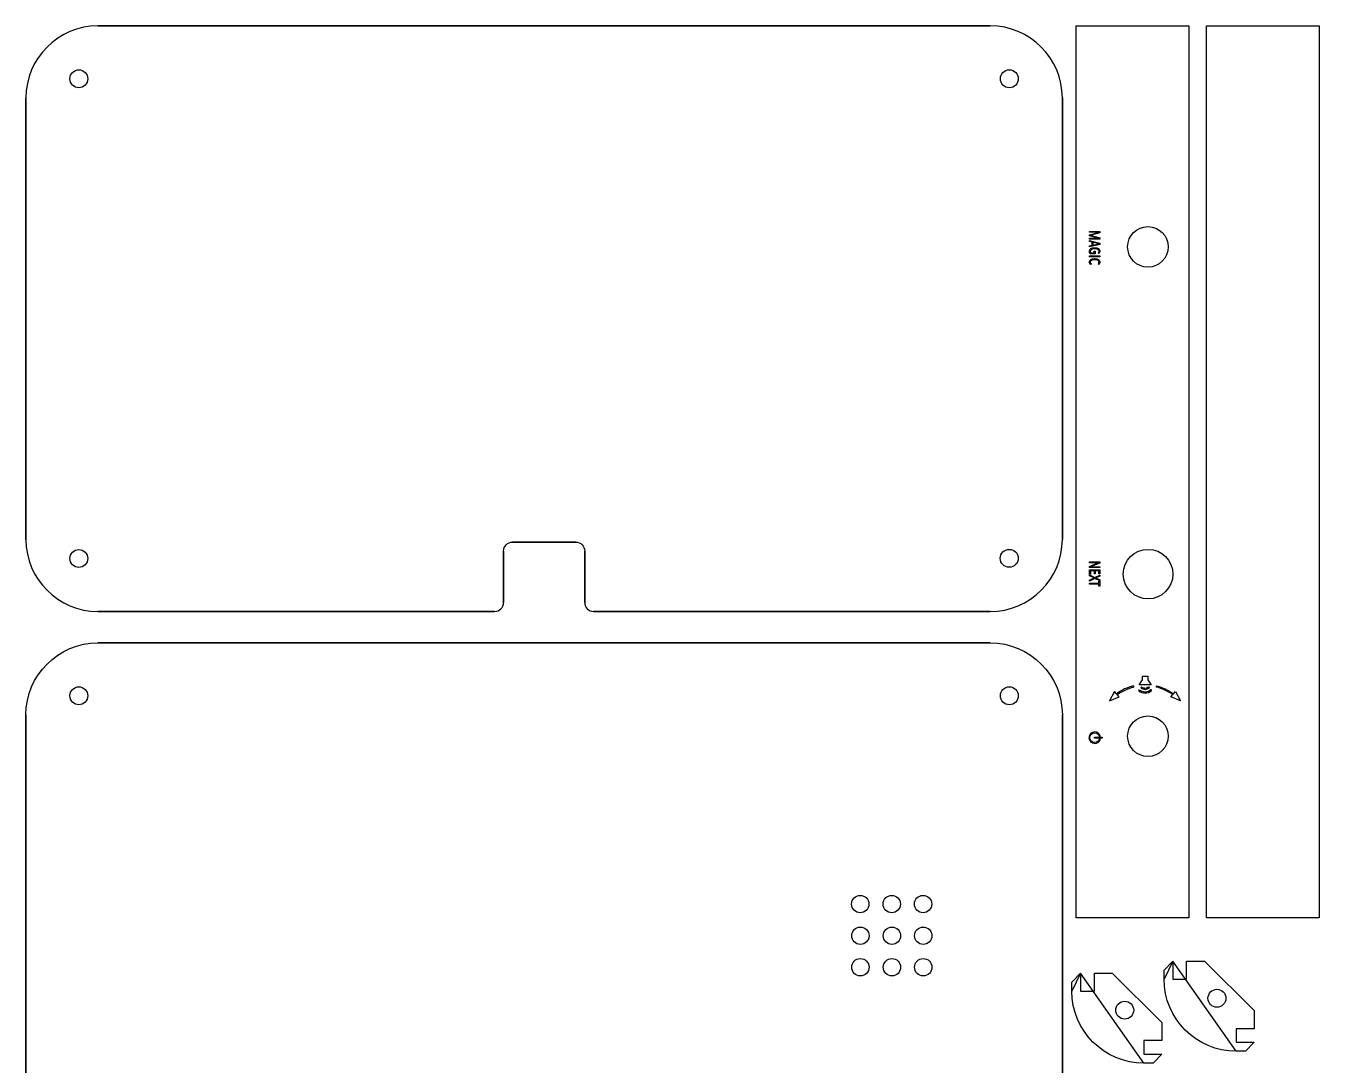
# Model space of a CAD drawing. Extents: x 4 to 294, y 6 to 446.
# Drawn here: x 7 to 294, y 215.7 to 446.4 of the extents above; entities that cross this region are included whole.
import ezdxf

# ---------------------------------------------------------------- set-up
doc = ezdxf.new("R2010")
doc.units = 0
doc.layers.add('3mm_Single_Case_-_0.25pt_cut_lines', color=7, linetype='CONTINUOUS')

msp = doc.modelspace()

# ---------------------------------------------------------------- linework, layer by layer
at = {"layer": '3mm_Single_Case_-_0.25pt_cut_lines', "color": 1}
for points in [[(220.976331, 446.386373), (22.964987, 446.386373)], [(220.976331, 446.386373), (220.976331, 446.386373)], [(265.040886, 248.402828), (240.029294, 248.402828), (240.029294, 446.38595), (265.040886, 446.38595), (265.040886, 248.402828), (265.040886, 248.402828)], [(293.957728, 248.371783), (268.945783, 248.371783), (268.945783, 446.38595), (293.957728, 446.38595), (293.957728, 248.371783), (293.957728, 248.371783)], [(18.72107, 432.648501), (18.72107, 432.648501)], [(225.208959, 432.648501), (225.208959, 432.648501)], [(6.965103, 430.386137), (6.965103, 332.387293)], [(236.976214, 332.387293), (236.976214, 430.386137)], [(260.463524, 397.324968), (260.463524, 397.324968)], [(114.960612, 331.781573), (128.980706, 331.781573)], [(112.970592, 318.377076), (112.970592, 329.791554)], [(130.970726, 329.791554), (130.970726, 318.377076)], [(18.72107, 326.156532), (18.72107, 326.156532)], [(225.189909, 326.197807), (225.189909, 326.197807)], [(261.500867, 324.677546), (261.500867, 324.677546)], [(22.964987, 316.387409), (110.980573, 316.387409)], [(132.960745, 316.387409), (220.976331, 316.387409)], [(22.965022, 309.425164), (220.976366, 309.425164)], [(20.710842, 297.677417), (20.710842, 297.677417)], [(227.198872, 297.677417), (227.198872, 297.677417)], [(6.965139, 195.426083), (6.965139, 293.42528)], [(236.97625, 293.42528), (236.97625, 195.426083)], [(260.463524, 288.701127), (260.463524, 288.701127)], [(259.537659, 234.756611), (259.537659, 236.765327), (261.51392, 238.758522), (261.51392, 238.758522)], [(261.51392, 238.758522), (261.513567, 234.77178), (264.547809, 234.77178), (264.547809, 238.758522), (268.533492, 238.758522), (279.540864, 227.787133), (279.540864, 223.765466), (275.519198, 223.765466), (275.519198, 220.766855), (279.540864, 220.766855), (277.61505, 218.756375), (275.537542, 218.756375)], [(239.061367, 232.118983), (239.061367, 234.1277), (241.037629, 236.120894), (241.037629, 236.120894)], [(241.037629, 236.120894), (241.037276, 232.134152), (244.071517, 232.134152), (244.071517, 236.120894), (248.057201, 236.120894), (259.064573, 225.149505), (259.064573, 221.127839), (255.042906, 221.127839), (255.042906, 218.129227), (259.064573, 218.129227), (257.138759, 216.118747), (255.061251, 216.118747)], [(271.285652, 232.514708), (271.285652, 232.514708)], [(250.809361, 229.87708), (250.809361, 229.87708)], [(269.292458, 230.521161), (269.292458, 230.521161)], [(273.278847, 230.521161), (273.278847, 230.521161)], [(248.816167, 227.883533), (248.816167, 227.883533)], [(252.802556, 227.883533), (252.802556, 227.883533)], [(271.285652, 228.527966), (271.285652, 228.527966)], [(271.285652, 228.527966), (271.285652, 228.527966)], [(250.809361, 225.890339), (250.809361, 225.890339)], [(250.809361, 225.890339), (250.809361, 225.890339)]]:
    msp.add_lwpolyline(points, close=True, dxfattribs=at)
at = {"layer": '3mm_Single_Case_-_0.25pt_cut_lines', "color": 7}
for points in [[(243.013442, 399.231485), (244.966067, 399.231485), (244.966067, 399.240304), (243.013442, 399.791696), (243.013442, 399.997718), (244.966067, 400.545582), (244.966067, 400.555107), (243.013442, 400.555107), (243.013442, 400.764657), (245.261342, 400.764657), (245.261342, 400.434457), (243.362692, 399.897882), (243.362692, 399.885535), (245.261342, 399.354957), (245.261342, 399.01241), (243.013442, 399.01241), (243.013442, 399.231485), (243.013442, 399.231485), (244.966067, 399.231485), (244.966067, 399.240304), (243.013442, 399.791696), (243.013442, 399.997718), (244.966067, 400.545582), (244.966067, 400.555107), (243.013442, 400.555107), (243.013442, 400.764657), (245.261342, 400.764657), (245.261342, 400.434457), (243.362692, 399.897882), (243.362692, 399.885535), (245.261342, 399.354957), (245.261342, 399.01241), (243.013442, 399.01241), (243.013442, 399.231485), (243.013442, 399.231485)], [(243.013336, 397.535753), (243.575311, 397.672278), (243.575311, 398.364781), (243.013336, 398.507303), (243.013336, 398.732728), (245.261236, 398.161581), (245.261236, 397.859603), (243.013336, 397.304331), (243.013336, 397.535753), (243.013336, 397.535753)], [(243.013336, 397.535753), (243.575311, 397.672278), (243.575311, 398.364781), (243.013336, 398.507303), (243.013336, 398.732728), (245.261236, 398.161581), (245.261236, 397.859603), (243.013336, 397.304331), (243.013336, 397.535753), (243.013336, 397.535753)], [(245.061564, 398.009181), (245.061564, 398.021528), (243.753464, 398.333031), (243.753464, 397.704028), (245.061564, 398.009181), (245.061564, 398.009181)], [(245.061564, 398.009181), (245.061564, 398.021528), (243.753464, 398.333031), (243.753464, 397.704028), (245.061564, 398.009181), (245.061564, 398.009181)], [(243.013442, 395.345356), (245.261342, 395.345356), (245.261342, 395.122753), (243.013442, 395.122753), (243.013442, 395.345356), (243.013442, 395.345356), (245.261342, 395.345356), (245.261342, 395.122753), (243.013442, 395.122753), (243.013442, 395.345356), (243.013442, 395.345356)], [(243.013442, 326.393916), (244.883517, 327.176024), (244.883517, 327.185549), (243.013442, 327.185549), (243.013442, 327.395099), (245.260989, 327.395099), (245.260989, 327.118874), (243.390914, 326.340999), (243.390914, 326.331121), (245.260989, 326.331121), (245.260989, 326.127921), (243.013442, 326.127921), (243.013442, 326.393916), (243.013442, 326.393916), (244.883517, 327.176024), (244.883517, 327.185549), (243.013442, 327.185549), (243.013442, 327.395099), (245.260989, 327.395099), (245.260989, 327.118874), (243.390914, 326.340999), (243.390914, 326.331121), (245.260989, 326.331121), (245.260989, 326.127921), (243.013442, 326.127921), (243.013442, 326.393916), (243.013442, 326.393916)], [(243.013442, 325.613924), (245.260989, 325.613924), (245.260989, 324.709402), (245.064492, 324.709402), (245.064492, 325.398377), (244.277092, 325.398377), (244.277092, 324.753499), (244.086592, 324.753499), (244.086592, 325.398377), (243.213114, 325.398377), (243.213114, 324.677652), (243.013442, 324.677652), (243.013442, 325.613924), (243.013442, 325.613924), (245.260989, 325.613924), (245.260989, 324.709402), (245.064492, 324.709402), (245.064492, 325.398377), (244.277092, 325.398377), (244.277092, 324.753499), (244.086592, 324.753499), (244.086592, 325.398377), (243.213114, 325.398377), (243.213114, 324.677652), (243.013442, 324.677652), (243.013442, 325.613924), (243.013442, 325.613924)], [(243.013442, 323.372551), (244.010392, 323.82587), (243.013442, 324.279895), (243.013442, 324.514845), (244.197717, 323.947226), (245.260989, 324.457695), (245.260989, 324.222745), (244.372342, 323.819873), (245.260989, 323.420176), (245.260989, 323.190517), (244.194894, 323.699223), (243.013442, 323.130898), (243.013442, 323.372551), (243.013442, 323.372551), (244.010392, 323.82587), (243.013442, 324.279895), (243.013442, 324.514845), (244.197717, 323.947226), (245.260989, 324.457695), (245.260989, 324.222745), (244.372342, 323.819873), (245.260989, 323.420176), (245.260989, 323.190517), (244.194894, 323.699223), (243.013442, 323.130898), (243.013442, 323.372551), (243.013442, 323.372551)], [(245.070842, 322.454764), (243.013442, 322.454764), (243.013442, 322.673839), (245.070842, 322.673839), (245.070842, 323.105992), (245.261342, 323.105992), (245.261342, 322.020142), (245.070842, 322.020142), (245.070842, 322.454764), (245.070842, 322.454764), (243.013442, 322.454764), (243.013442, 322.673839), (245.070842, 322.673839), (245.070842, 323.105992), (245.261342, 323.105992), (245.261342, 322.020142), (245.070842, 322.020142), (245.070842, 322.454764), (245.070842, 322.454764)], [(255.916359, 302.015031), (255.916359, 301.224103), (256.706934, 300.095567), (253.995837, 300.095567), (254.786765, 301.224103), (254.786765, 302.015031), (255.916359, 302.015031), (255.916359, 302.015031)], [(248.99747, 298.126397), (248.52757, 298.643569), (247.442426, 296.586875), (249.596134, 297.465291), (249.166451, 297.938719)], [(248.99747, 298.126397), (248.52757, 298.643569), (247.442426, 296.586875), (249.596134, 297.465291), (249.166451, 297.938719)], [(252.765137, 299.610886), (252.765137, 299.868061), (252.765137, 299.868061)], [(252.765137, 299.610886), (252.765137, 299.868061), (252.765137, 299.868061)], [(257.859036, 299.610886), (257.859036, 299.868061), (257.859036, 299.868061)], [(261.627056, 298.126397), (262.096603, 298.643569), (263.181747, 296.586875), (261.028392, 297.465291), (261.457722, 297.938719)], [(244.121164, 288.475914), (245.844836, 288.475914), (245.844836, 288.264247), (244.121164, 288.264247), (244.121164, 288.475914), (244.121164, 288.475914), (245.844836, 288.475914), (245.844836, 288.264247), (244.121164, 288.264247), (244.121164, 288.475914), (244.121164, 288.475914)]]:
    msp.add_lwpolyline(points, close=True, dxfattribs=at)
for points in [[(243.270758, 396.027698), (244.032758, 396.027698), (244.032758, 396.348726), (244.222905, 396.348726), (244.222905, 395.811798), (243.152577, 395.811798)], [(243.270758, 396.027698), (244.032758, 396.027698), (244.032758, 396.348726), (244.222905, 396.348726), (244.222905, 395.811798), (243.152577, 395.811798)], [(243.410422, 393.542308), (243.267547, 393.402256)], [(243.410422, 393.542308), (243.267547, 393.402256)], [(245.039197, 393.408606), (244.893147, 393.551128)], [(245.039197, 393.408606), (244.893147, 393.551128)], [(245.039233, 395.844254), (244.893183, 395.986071)], [(245.039233, 395.844254), (244.893183, 395.986071)], [(245.154379, 288.731431), (245.16461, 288.701797), (245.384743, 288.701797), (245.389329, 288.703914), (245.353346, 288.803045)], [(245.154379, 288.731431), (245.16461, 288.701797), (245.384743, 288.701797), (245.389329, 288.703914), (245.353346, 288.803045)], [(245.368163, 287.981072), (245.400618, 288.081614), (245.389682, 288.085142), (245.179427, 288.085142), (245.166727, 288.046689)], [(245.368163, 287.981072), (245.400618, 288.081614), (245.389682, 288.085142), (245.179427, 288.085142), (245.166727, 288.046689)]]:
    msp.add_lwpolyline(points, dxfattribs=at)
at = {"layer": '3mm_Single_Case_-_0.25pt_cut_lines', "color": 5}
for points in [[(192.120591, 249.516724), (192.120591, 249.516724)], [(199.123406, 249.516724), (199.123406, 249.516724)], [(192.152623, 242.479089), (192.152623, 242.479089)], [(192.152623, 235.494336), (192.152623, 235.494336)]]:
    msp.add_lwpolyline(points, close=True, dxfattribs=at)
at = {"layer": '3mm_Single_Case_-_0.25pt_cut_lines', "color": 1}
for points in [[(22.964987, 446.386373), (14.164945, 446.386373), (6.965103, 439.186179), (6.965103, 430.386137)], [(236.976214, 430.386137), (236.976214, 439.186179), (229.776373, 446.386373), (220.976331, 446.386373)], [(16.731051, 434.638521), (16.731051, 435.737423), (17.621814, 436.628187), (18.72107, 436.628187)], [(18.72107, 436.628187), (19.819973, 436.628187), (20.710737, 435.737423), (20.710737, 434.638521)], [(223.218939, 434.638521), (223.218939, 435.737423), (224.110056, 436.628187), (225.208959, 436.628187)], [(225.208959, 436.628187), (226.307862, 436.628187), (227.198978, 435.737423), (227.198978, 434.638521)], [(18.72107, 432.648501), (17.621814, 432.648501), (16.731051, 433.539618), (16.731051, 434.638521)], [(20.710737, 434.638521), (20.710737, 433.539618), (19.819973, 432.648501), (18.72107, 432.648501)], [(225.208959, 432.648501), (224.110056, 432.648501), (223.218939, 433.539618), (223.218939, 434.638521)], [(227.198978, 434.638521), (227.198978, 433.539618), (226.307862, 432.648501), (225.208959, 432.648501)], [(251.467691, 397.324968), (251.467691, 399.809582), (253.481346, 401.822885), (255.965607, 401.822885)], [(255.965607, 401.822885), (258.449868, 401.822885), (260.463524, 399.809582), (260.463524, 397.324968)], [(255.965607, 392.827051), (253.481346, 392.827051), (251.467691, 394.84106), (251.467691, 397.324968)], [(260.463524, 397.324968), (260.463524, 394.84106), (258.449868, 392.827051), (255.965607, 392.827051)], [(6.965103, 332.387293), (6.965103, 323.587251), (14.164945, 316.387409), (22.964987, 316.387409)], [(16.731051, 328.146551), (16.731051, 329.245454), (17.621814, 330.136218), (18.72107, 330.136218)], [(18.72107, 330.136218), (19.819973, 330.136218), (20.710737, 329.245454), (20.710737, 328.146551)], [(112.970592, 329.791554), (112.970592, 330.890457), (113.861709, 331.781573), (114.960612, 331.781573)], [(128.980706, 331.781573), (130.079609, 331.781573), (130.970726, 330.890457), (130.970726, 329.791554)], [(220.976331, 316.387409), (229.776373, 316.387409), (236.976214, 323.587251), (236.976214, 332.387293)], [(223.199889, 328.187826), (223.199889, 329.286729), (224.091006, 330.177493), (225.189909, 330.177493)], [(225.189909, 330.177493), (226.288812, 330.177493), (227.179576, 329.286729), (227.179576, 328.187826)], [(250.500903, 324.677546), (250.500903, 327.71461), (252.963292, 330.177352), (256.000709, 330.177352)], [(256.000709, 330.177352), (259.038831, 330.177352), (261.500867, 327.71461), (261.500867, 324.677546)], [(18.72107, 326.156532), (17.621814, 326.156532), (16.731051, 327.047296), (16.731051, 328.146551)], [(20.710737, 328.146551), (20.710737, 327.047296), (19.819973, 326.156532), (18.72107, 326.156532)], [(225.189909, 326.197807), (224.091006, 326.197807), (223.199889, 327.088571), (223.199889, 328.187826)], [(227.179576, 328.187826), (227.179576, 327.088571), (226.288812, 326.197807), (225.189909, 326.197807)], [(256.000709, 319.177741), (252.963292, 319.177741), (250.500903, 321.640482), (250.500903, 324.677546)], [(261.500867, 324.677546), (261.500867, 321.640482), (259.038831, 319.177741), (256.000709, 319.177741)], [(110.980573, 316.387409), (112.079828, 316.387409), (112.970592, 317.278173), (112.970592, 318.377076)], [(130.970726, 318.377076), (130.970726, 317.278173), (131.861489, 316.387409), (132.960745, 316.387409)], [(6.965139, 293.42528), (6.965139, 302.225322), (14.16498, 309.425164), (22.965022, 309.425164)], [(220.976366, 309.425164), (229.776408, 309.425164), (236.97625, 302.225322), (236.97625, 293.42528)], [(16.731156, 297.677417), (16.731156, 298.776319), (17.62192, 299.667436), (18.720823, 299.667436)], [(18.720823, 299.667436), (19.820079, 299.667436), (20.710842, 298.776319), (20.710842, 297.677417)], [(223.219186, 297.677417), (223.219186, 298.776319), (224.10995, 299.667436), (225.208853, 299.667436)], [(225.208853, 299.667436), (226.308109, 299.667436), (227.198872, 298.776319), (227.198872, 297.677417)], [(18.720823, 295.687397), (17.62192, 295.687397), (16.731156, 296.578514), (16.731156, 297.677417)], [(20.710842, 297.677417), (20.710842, 296.578514), (19.820079, 295.687397), (18.720823, 295.687397)], [(225.208853, 295.687397), (224.10995, 295.687397), (223.219186, 296.578514), (223.219186, 297.677417)], [(227.198872, 297.677417), (227.198872, 296.578514), (226.308109, 295.687397), (225.208853, 295.687397)], [(251.467691, 288.701127), (251.467691, 291.185036), (253.481346, 293.199044), (255.965607, 293.199044)], [(255.965607, 293.199044), (258.449868, 293.199044), (260.463524, 291.185036), (260.463524, 288.701127)], [(255.965607, 284.203211), (253.481346, 284.203211), (251.467691, 286.216513), (251.467691, 288.701127)], [(260.463524, 288.701127), (260.463524, 286.216513), (258.449868, 284.203211), (255.965607, 284.203211)], [(275.537542, 218.756375), (266.7375, 218.756375), (259.537659, 225.956569), (259.537659, 234.756611)], [(269.292458, 230.521161), (269.292458, 231.617594), (270.189219, 232.514708), (271.285652, 232.514708)], [(271.285652, 232.514708), (272.382086, 232.514708), (273.278847, 231.617594), (273.278847, 230.521161)], [(255.061251, 216.118747), (246.261209, 216.118747), (239.061367, 223.318941), (239.061367, 232.118983)], [(248.816167, 227.883533), (248.816167, 228.979966), (249.712928, 229.87708), (250.809361, 229.87708)], [(250.809361, 229.87708), (251.905795, 229.87708), (252.802556, 228.979966), (252.802556, 227.883533)], [(271.285652, 228.527966), (270.189219, 228.527966), (269.292458, 229.42508), (269.292458, 230.521161)], [(273.278847, 230.521161), (273.278847, 229.42508), (272.382086, 228.527966), (271.285652, 228.527966)], [(250.809361, 225.890339), (249.712928, 225.890339), (248.816167, 226.787452), (248.816167, 227.883533)], [(252.802556, 227.883533), (252.802556, 226.787452), (251.905795, 225.890339), (250.809361, 225.890339)]]:
    msp.add_open_spline(points, degree=3, dxfattribs=at)
at = {"layer": '3mm_Single_Case_-_0.25pt_cut_lines', "color": 7}
for points in [[(242.971955, 396.345198), (242.971955, 396.469729), (242.999472, 396.582265), (243.054858, 396.682101)], [(242.971955, 396.345198), (242.971955, 396.469729), (242.999472, 396.582265), (243.054858, 396.682101)], [(243.021344, 396.035812), (242.988183, 396.124007), (242.971955, 396.226665), (242.971955, 396.345198)], [(243.021344, 396.035812), (242.988183, 396.124007), (242.971955, 396.226665), (242.971955, 396.345198)], [(243.054858, 396.682101), (243.109891, 396.781232), (243.188208, 396.865546), (243.289808, 396.932926)], [(243.054858, 396.682101), (243.109891, 396.781232), (243.188208, 396.865546), (243.289808, 396.932926)], [(243.245358, 396.591084), (243.196674, 396.520882), (243.172333, 396.439037), (243.172333, 396.345198)], [(243.245358, 396.591084), (243.196674, 396.520882), (243.172333, 396.439037), (243.172333, 396.345198)], [(243.172333, 396.345198), (243.172333, 396.277818), (243.180799, 396.21714), (243.197733, 396.162459)], [(243.172333, 396.345198), (243.172333, 396.277818), (243.180799, 396.21714), (243.197733, 396.162459)], [(243.197733, 396.162459), (243.214666, 396.108837), (243.239008, 396.064034), (243.270758, 396.027698)], [(243.197733, 396.162459), (243.214666, 396.108837), (243.239008, 396.064034), (243.270758, 396.027698)], [(243.446794, 396.768884), (243.361069, 396.721259), (243.293688, 396.661993), (243.245358, 396.591084)], [(243.446794, 396.768884), (243.361069, 396.721259), (243.293688, 396.661993), (243.245358, 396.591084)], [(243.289808, 396.932926), (243.391408, 397.000307), (243.513822, 397.052165), (243.658108, 397.087796)], [(243.289808, 396.932926), (243.391408, 397.000307), (243.513822, 397.052165), (243.658108, 397.087796)], [(243.753358, 396.875776), (243.634472, 396.85214), (243.532519, 396.817215), (243.446794, 396.768884)], [(243.753358, 396.875776), (243.634472, 396.85214), (243.532519, 396.817215), (243.446794, 396.768884)], [(243.658108, 397.087796), (243.802041, 397.124484), (243.962908, 397.142476), (244.140708, 397.142476)], [(243.658108, 397.087796), (243.802041, 397.124484), (243.962908, 397.142476), (244.140708, 397.142476)], [(244.140708, 396.910348), (244.000655, 396.910348), (243.871891, 396.898354), (243.753358, 396.875776)], [(244.140708, 396.910348), (244.000655, 396.910348), (243.871891, 396.898354), (243.753358, 396.875776)], [(244.140708, 397.142476), (244.307572, 397.142476), (244.463499, 397.12519), (244.607433, 397.089912)], [(244.140708, 397.142476), (244.307572, 397.142476), (244.463499, 397.12519), (244.607433, 397.089912)], [(244.516769, 396.877187), (244.399294, 396.899059), (244.274058, 396.910348), (244.140708, 396.910348)], [(244.516769, 396.877187), (244.399294, 396.899059), (244.274058, 396.910348), (244.140708, 396.910348)], [(244.826508, 396.77594), (244.737608, 396.821448), (244.634244, 396.854962), (244.516769, 396.877187)], [(244.826508, 396.77594), (244.737608, 396.821448), (244.634244, 396.854962), (244.516769, 396.877187)], [(244.607433, 397.089912), (244.751013, 397.054987), (244.875544, 397.005246), (244.980672, 396.939276)], [(244.607433, 397.089912), (244.751013, 397.054987), (244.875544, 397.005246), (244.980672, 396.939276)], [(245.037469, 396.605548), (244.985611, 396.673987), (244.915408, 396.730432), (244.826508, 396.77594)], [(245.037469, 396.605548), (244.985611, 396.673987), (244.915408, 396.730432), (244.826508, 396.77594)], [(244.893183, 395.986071), (244.967266, 396.035107), (245.022652, 396.091551), (245.059694, 396.156462)], [(244.893183, 395.986071), (244.967266, 396.035107), (245.022652, 396.091551), (245.059694, 396.156462)], [(244.980672, 396.939276), (245.085447, 396.873659), (245.167291, 396.792873), (245.226558, 396.697976)], [(244.980672, 396.939276), (245.085447, 396.873659), (245.167291, 396.792873), (245.226558, 396.697976)], [(245.115786, 396.364601), (245.115786, 396.457382), (245.089327, 396.538168), (245.037469, 396.605548)], [(245.115786, 396.364601), (245.115786, 396.457382), (245.089327, 396.538168), (245.037469, 396.605548)], [(245.24843, 396.072501), (245.20398, 395.981484), (245.134483, 395.904932), (245.039233, 395.844254)], [(245.24843, 396.072501), (245.20398, 395.981484), (245.134483, 395.904932), (245.039233, 395.844254)], [(245.059694, 396.156462), (245.096736, 396.221021), (245.115786, 396.290871), (245.115786, 396.364601)], [(245.059694, 396.156462), (245.096736, 396.221021), (245.115786, 396.290871), (245.115786, 396.364601)], [(245.226558, 396.697976), (245.285824, 396.602021), (245.315105, 396.494776), (245.315105, 396.374126)], [(245.226558, 396.697976), (245.285824, 396.602021), (245.315105, 396.494776), (245.315105, 396.374126)], [(245.315105, 396.374126), (245.315105, 396.263707), (245.29288, 396.163165), (245.24843, 396.072501)], [(245.315105, 396.374126), (245.315105, 396.263707), (245.29288, 396.163165), (245.24843, 396.072501)], [(242.959572, 393.935656), (242.959572, 394.058422), (242.989559, 394.167078), (243.049884, 394.263033)], [(242.959572, 393.935656), (242.959572, 394.058422), (242.989559, 394.167078), (243.049884, 394.263033)], [(243.038947, 393.627681), (242.985678, 393.718697), (242.959572, 393.821356), (242.959572, 393.935656)], [(243.038947, 393.627681), (242.985678, 393.718697), (242.959572, 393.821356), (242.959572, 393.935656)], [(243.152577, 395.811798), (243.097897, 395.873182), (243.054152, 395.948323), (243.021344, 396.035812)], [(243.152577, 395.811798), (243.097897, 395.873182), (243.054152, 395.948323), (243.021344, 396.035812)], [(243.267547, 393.402256), (243.168064, 393.461522), (243.091511, 393.536664), (243.038947, 393.627681)], [(243.267547, 393.402256), (243.168064, 393.461522), (243.091511, 393.536664), (243.038947, 393.627681)], [(243.049884, 394.263033), (243.110209, 394.357931), (243.193111, 394.438717), (243.297534, 394.503981)], [(243.049884, 394.263033), (243.110209, 394.357931), (243.193111, 394.438717), (243.297534, 394.503981)], [(243.240384, 394.165667), (243.188878, 394.097581), (243.162772, 394.016442), (243.162772, 393.923308)], [(243.240384, 394.165667), (243.188878, 394.097581), (243.162772, 394.016442), (243.162772, 393.923308)], [(243.162772, 393.923308), (243.162772, 393.842522), (243.18535, 393.769497), (243.230859, 393.704233)], [(243.162772, 393.923308), (243.162772, 393.842522), (243.18535, 393.769497), (243.230859, 393.704233)], [(243.230859, 393.704233), (243.27672, 393.637911), (243.336339, 393.584289), (243.410422, 393.542308)], [(243.230859, 393.704233), (243.27672, 393.637911), (243.336339, 393.584289), (243.410422, 393.542308)], [(243.451697, 394.337469), (243.362797, 394.291961), (243.292595, 394.234811), (243.240384, 394.165667)], [(243.451697, 394.337469), (243.362797, 394.291961), (243.292595, 394.234811), (243.240384, 394.165667)], [(243.297534, 394.503981), (243.402309, 394.569597), (243.526839, 394.620397), (243.670772, 394.654264)], [(243.297534, 394.503981), (243.402309, 394.569597), (243.526839, 394.620397), (243.670772, 394.654264)], [(243.761436, 394.440833), (243.643961, 394.417197), (243.540597, 394.382978), (243.451697, 394.337469)], [(243.761436, 394.440833), (243.643961, 394.417197), (243.540597, 394.382978), (243.451697, 394.337469)], [(243.670772, 394.654264), (243.814353, 394.689542), (243.969928, 394.707533), (244.137497, 394.707533)], [(243.670772, 394.654264), (243.814353, 394.689542), (243.969928, 394.707533), (244.137497, 394.707533)], [(244.137497, 394.475053), (244.004147, 394.475053), (243.878911, 394.463411), (243.761436, 394.440833)], [(244.137497, 394.475053), (244.004147, 394.475053), (243.878911, 394.463411), (243.761436, 394.440833)], [(244.137497, 394.707533), (244.306831, 394.707533), (244.463464, 394.689542), (244.607397, 394.654264)], [(244.137497, 394.707533), (244.306831, 394.707533), (244.463464, 394.689542), (244.607397, 394.654264)], [(244.515322, 394.442244), (244.396789, 394.464117), (244.270847, 394.475053), (244.137497, 394.475053)], [(244.515322, 394.442244), (244.396789, 394.464117), (244.270847, 394.475053), (244.137497, 394.475053)], [(244.826472, 394.340292), (244.737572, 394.385447), (244.633856, 394.419314), (244.515322, 394.442244)], [(244.826472, 394.340292), (244.737572, 394.385447), (244.633856, 394.419314), (244.515322, 394.442244)], [(244.607397, 394.654264), (244.751331, 394.620397), (244.875509, 394.568892), (244.980636, 394.502217)], [(244.607397, 394.654264), (244.751331, 394.620397), (244.875509, 394.568892), (244.980636, 394.502217)], [(245.036022, 394.168489), (244.985222, 394.237633), (244.915372, 394.294783), (244.826472, 394.340292)], [(245.036022, 394.168489), (244.985222, 394.237633), (244.915372, 394.294783), (244.826472, 394.340292)], [(244.893147, 393.551128), (244.967231, 393.600164), (245.022264, 393.656608), (245.058247, 393.721519)], [(244.893147, 393.551128), (244.967231, 393.600164), (245.022264, 393.656608), (245.058247, 393.721519)], [(244.980636, 394.502217), (245.085411, 394.435894), (245.167256, 394.354756), (245.226522, 394.259506)], [(244.980636, 394.502217), (245.085411, 394.435894), (245.167256, 394.354756), (245.226522, 394.259506)], [(245.112222, 393.926131), (245.112222, 394.018911), (245.086822, 394.100403), (245.036022, 394.168489)], [(245.112222, 393.926131), (245.112222, 394.018911), (245.086822, 394.100403), (245.036022, 394.168489)], [(245.248395, 393.638617), (245.204297, 393.546542), (245.134447, 393.469989), (245.039197, 393.408606)], [(245.248395, 393.638617), (245.204297, 393.546542), (245.134447, 393.469989), (245.039197, 393.408606)], [(245.058247, 393.721519), (245.094231, 393.785372), (245.112222, 393.854517), (245.112222, 393.926131)], [(245.058247, 393.721519), (245.094231, 393.785372), (245.112222, 393.854517), (245.112222, 393.926131)], [(245.226522, 394.259506), (245.285789, 394.164256), (245.31507, 394.056306), (245.31507, 393.935656)], [(245.226522, 394.259506), (245.285789, 394.164256), (245.31507, 394.056306), (245.31507, 393.935656)], [(245.31507, 393.935656), (245.31507, 393.829469), (245.292845, 393.731044), (245.248395, 393.638617)], [(245.31507, 393.935656), (245.31507, 393.829469), (245.292845, 393.731044), (245.248395, 393.638617)], [(252.765137, 299.868061), (251.411176, 299.537861), (250.135531, 298.946958), (248.99747, 298.126397)], [(252.765137, 299.868061), (251.411176, 299.537861), (250.135531, 298.946958), (248.99747, 298.126397)], [(249.166451, 297.938719), (250.255476, 298.720827), (251.47397, 299.287389), (252.765137, 299.610886)], [(249.166451, 297.938719), (250.255476, 298.720827), (251.47397, 299.287389), (252.765137, 299.610886)], [(253.949482, 298.94403), (253.932196, 298.924627), (253.924082, 298.899933), (253.924082, 298.876649)], [(253.949482, 298.94403), (253.932196, 298.924627), (253.924082, 298.899933), (253.924082, 298.876649)], [(253.924082, 298.876649), (253.924082, 298.847016), (253.936429, 298.818088), (253.960418, 298.796569)], [(253.924082, 298.876649), (253.924082, 298.847016), (253.936429, 298.818088), (253.960418, 298.796569)], [(254.099413, 298.954966), (254.054963, 298.993772), (253.987582, 298.988127), (253.949482, 298.94403)], [(254.099413, 298.954966), (254.054963, 298.993772), (253.987582, 298.988127), (253.949482, 298.94403)], [(253.960418, 298.796569), (254.344946, 298.471308), (254.836013, 298.292097), (255.342602, 298.292097)], [(253.960418, 298.796569), (254.344946, 298.471308), (254.836013, 298.292097), (255.342602, 298.292097)], [(255.342602, 298.501647), (254.886107, 298.501647), (254.445135, 298.662866), (254.099413, 298.954966)], [(255.342602, 298.501647), (254.886107, 298.501647), (254.445135, 298.662866), (254.099413, 298.954966)], [(254.454589, 299.591624), (254.435187, 299.572574), (254.426367, 299.545763), (254.426367, 299.520716)], [(254.454589, 299.591624), (254.435187, 299.572574), (254.426367, 299.545763), (254.426367, 299.520716)], [(254.426367, 299.520716), (254.426367, 299.492494), (254.437303, 299.464271), (254.460587, 299.443457)], [(254.426367, 299.520716), (254.426367, 299.492494), (254.437303, 299.464271), (254.460587, 299.443457)], [(254.605226, 299.597269), (254.562187, 299.636427), (254.494453, 299.63431), (254.454589, 299.591624)], [(254.605226, 299.597269), (254.562187, 299.636427), (254.494453, 299.63431), (254.454589, 299.591624)], [(254.460587, 299.443457), (254.701181, 299.223677), (255.014448, 299.10338), (255.343237, 299.10338)], [(254.460587, 299.443457), (254.701181, 299.223677), (255.014448, 299.10338), (255.343237, 299.10338)], [(255.343237, 299.311871), (255.068423, 299.311871), (254.805956, 299.413471), (254.605226, 299.597269)], [(255.343237, 299.311871), (255.068423, 299.311871), (254.805956, 299.413471), (254.605226, 299.597269)], [(256.603782, 298.970136), (256.254885, 298.668511), (255.807563, 298.501647), (255.342602, 298.501647)], [(256.603782, 298.970136), (256.254885, 298.668511), (255.807563, 298.501647), (255.342602, 298.501647)], [(255.342602, 298.292097), (255.859421, 298.292097), (256.356132, 298.477658), (256.744541, 298.813149)], [(255.342602, 298.292097), (255.859421, 298.292097), (256.356132, 298.477658), (256.744541, 298.813149)], [(256.097828, 299.613144), (255.893923, 299.418763), (255.625812, 299.311871), (255.343237, 299.311871)], [(256.097828, 299.613144), (255.893923, 299.418763), (255.625812, 299.311871), (255.343237, 299.311871)], [(255.343237, 299.10338), (255.681551, 299.10338), (256.002931, 299.230732), (256.245995, 299.46286)], [(255.343237, 299.10338), (255.681551, 299.10338), (256.002931, 299.230732), (256.245995, 299.46286)], [(256.248464, 299.611027), (256.207895, 299.652302), (256.139809, 299.653713), (256.097828, 299.613144)], [(256.248464, 299.611027), (256.207895, 299.652302), (256.139809, 299.653713), (256.097828, 299.613144)], [(256.245995, 299.46286), (256.287976, 299.50343), (256.289387, 299.569752), (256.248464, 299.611027)], [(256.245995, 299.46286), (256.287976, 299.50343), (256.289387, 299.569752), (256.248464, 299.611027)], [(256.753007, 298.960611), (256.714907, 299.004708), (256.647879, 299.009647), (256.603782, 298.970136)], [(256.753007, 298.960611), (256.714907, 299.004708), (256.647879, 299.009647), (256.603782, 298.970136)], [(256.744541, 298.813149), (256.788638, 298.851602), (256.792871, 298.917924), (256.753007, 298.960611)], [(256.744541, 298.813149), (256.788638, 298.851602), (256.792871, 298.917924), (256.753007, 298.960611)], [(257.859036, 299.868061), (259.21335, 299.537861), (260.488994, 298.946958), (261.627056, 298.126397)], [(261.457722, 297.938719), (260.36905, 298.720827), (259.150203, 299.287389), (257.859036, 299.610886)], [(244.15496, 289.643714), (243.452227, 289.643714), (242.881079, 289.073272), (242.881079, 288.370539)], [(244.15496, 289.643714), (243.452227, 289.643714), (242.881079, 289.073272), (242.881079, 288.370539)], [(242.881079, 288.370539), (242.881079, 287.667453), (243.452227, 287.096306), (244.15496, 287.096306)], [(242.881079, 288.370539), (242.881079, 287.667453), (243.452227, 287.096306), (244.15496, 287.096306)], [(243.092746, 288.370539), (243.092746, 288.95615), (243.568643, 289.432047), (244.15496, 289.432047)], [(243.092746, 288.370539), (243.092746, 288.95615), (243.568643, 289.432047), (244.15496, 289.432047)], [(244.15496, 287.307973), (243.568643, 287.307973), (243.092746, 287.78387), (243.092746, 288.370539)], [(244.15496, 287.307973), (243.568643, 287.307973), (243.092746, 287.78387), (243.092746, 288.370539)], [(245.353346, 288.803045), (245.170607, 289.306106), (244.689771, 289.643714), (244.15496, 289.643714)], [(245.353346, 288.803045), (245.170607, 289.306106), (244.689771, 289.643714), (244.15496, 289.643714)], [(244.15496, 289.432047), (244.600871, 289.432047), (245.002685, 289.150531), (245.154379, 288.731431)], [(244.15496, 289.432047), (244.600871, 289.432047), (245.002685, 289.150531), (245.154379, 288.731431)], [(245.166727, 288.046689), (245.024557, 287.605011), (244.61851, 287.307973), (244.15496, 287.307973)], [(245.166727, 288.046689), (245.024557, 287.605011), (244.61851, 287.307973), (244.15496, 287.307973)], [(244.15496, 287.096306), (244.710938, 287.096306), (245.198477, 287.451906), (245.368163, 287.981072)], [(244.15496, 287.096306), (244.710938, 287.096306), (245.198477, 287.451906), (245.368163, 287.981072)], [(204.132674, 251.445712), (204.132674, 252.511454), (204.996627, 253.375054), (206.062016, 253.375054)], [(206.062016, 253.375054), (207.127404, 253.375054), (207.991004, 252.511454), (207.991004, 251.445712)], [(206.062016, 249.516724), (204.996627, 249.516724), (204.132674, 250.380324), (204.132674, 251.445712)], [(207.991004, 251.445712), (207.991004, 250.380324), (207.127404, 249.516724), (206.062016, 249.516724)], [(197.226484, 244.408078), (197.226484, 245.473467), (198.090084, 246.33742), (199.155473, 246.33742)], [(199.155473, 242.479089), (198.090084, 242.479089), (197.226484, 243.342689), (197.226484, 244.408078)], [(199.155473, 246.33742), (200.221215, 246.33742), (201.084815, 245.473467), (201.084815, 244.408078)], [(201.084815, 244.408078), (201.084815, 243.342689), (200.221215, 242.479089), (199.155473, 242.479089)], [(204.165059, 244.408078), (204.165059, 245.473467), (205.028659, 246.33742), (206.094048, 246.33742)], [(206.094048, 242.479089), (205.028659, 242.479089), (204.165059, 243.342689), (204.165059, 244.408078)], [(206.094048, 246.33742), (207.159437, 246.33742), (208.023037, 245.473467), (208.023037, 244.408078)], [(208.023037, 244.408078), (208.023037, 243.342689), (207.159437, 242.479089), (206.094048, 242.479089)], [(197.226484, 237.423325), (197.226484, 238.488714), (198.090084, 239.352314), (199.155473, 239.352314)], [(199.155473, 239.352314), (200.221215, 239.352314), (201.084815, 238.488714), (201.084815, 237.423325)], [(204.165059, 237.423325), (204.165059, 238.488714), (205.028659, 239.352314), (206.094048, 239.352314)], [(206.094048, 239.352314), (207.159437, 239.352314), (208.023037, 238.488714), (208.023037, 237.423325)], [(199.155473, 235.494336), (198.090084, 235.494336), (197.226484, 236.357936), (197.226484, 237.423325)], [(201.084815, 237.423325), (201.084815, 236.357936), (200.221215, 235.494336), (199.155473, 235.494336)], [(206.094048, 235.494336), (205.028659, 235.494336), (204.165059, 236.357936), (204.165059, 237.423325)], [(208.023037, 237.423325), (208.023037, 236.357936), (207.159437, 235.494336), (206.094048, 235.494336)]]:
    msp.add_open_spline(points, degree=3, dxfattribs=at)
at = {"layer": '3mm_Single_Case_-_0.25pt_cut_lines', "color": 5}
for points in [[(190.191602, 251.445712), (190.191602, 252.511454), (191.055202, 253.375054), (192.120591, 253.375054)], [(192.120591, 253.375054), (193.185979, 253.375054), (194.049579, 252.511454), (194.049579, 251.445712)], [(197.194064, 251.445712), (197.194064, 252.511454), (198.057664, 253.375054), (199.123406, 253.375054)], [(199.123406, 253.375054), (200.188795, 253.375054), (201.052395, 252.511454), (201.052395, 251.445712)], [(192.120591, 249.516724), (191.055202, 249.516724), (190.191602, 250.380324), (190.191602, 251.445712)], [(194.049579, 251.445712), (194.049579, 250.380324), (193.185979, 249.516724), (192.120591, 249.516724)], [(199.123406, 249.516724), (198.057664, 249.516724), (197.194064, 250.380324), (197.194064, 251.445712)], [(201.052395, 251.445712), (201.052395, 250.380324), (200.188795, 249.516724), (199.123406, 249.516724)], [(190.223634, 244.408078), (190.223634, 245.473467), (191.087234, 246.33742), (192.152623, 246.33742)], [(192.152623, 242.479089), (191.087234, 242.479089), (190.223634, 243.342689), (190.223634, 244.408078)], [(192.152623, 246.33742), (193.218364, 246.33742), (194.081964, 245.473467), (194.081964, 244.408078)], [(194.081964, 244.408078), (194.081964, 243.342689), (193.218364, 242.479089), (192.152623, 242.479089)], [(190.223634, 237.423325), (190.223634, 238.488714), (191.087234, 239.352314), (192.152623, 239.352314)], [(192.152623, 239.352314), (193.218364, 239.352314), (194.081964, 238.488714), (194.081964, 237.423325)], [(192.152623, 235.494336), (191.087234, 235.494336), (190.223634, 236.357936), (190.223634, 237.423325)], [(194.081964, 237.423325), (194.081964, 236.357936), (193.218364, 235.494336), (192.152623, 235.494336)]]:
    msp.add_open_spline(points, degree=3, dxfattribs=at)

doc.saveas('drawing.dxf')
